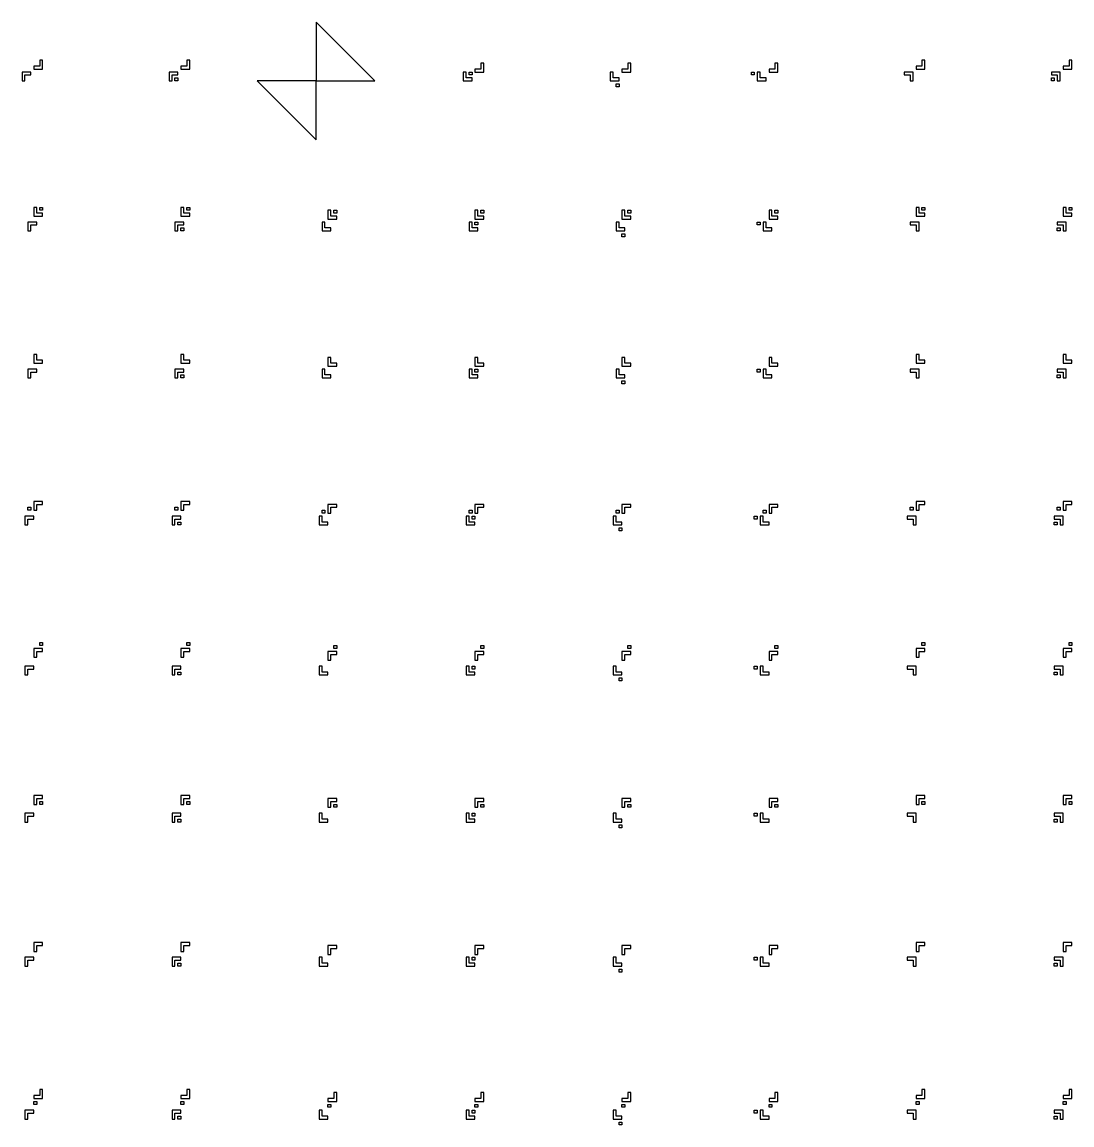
# Model space of a CAD drawing. Extents: x -1486 to 1662, y -1587 to 1493.
# Drawn here: x -646 to 68, y 743 to 1493 of the extents above; entities that cross this region are included whole.
import ezdxf

# ---------------------------------------------------------------- set-up
doc = ezdxf.new("R2010")
doc.units = 0
doc.header["$MEASUREMENT"] = 0
doc.layers.add('255', color=7, linetype='CONTINUOUS')

msp = doc.modelspace()

# ---------------------------------------------------------------- linework, layer by layer
at = {"layer": '255', "color": 7, "linetype": 'Continuous', "ltscale": 0.75, "flags": 128}
for points in [[(-445.7202, 1452.710775), (-445.7202, 1452.710775), (-405.7202, 1452.710775), (-405.7202, 1452.710775), (-405.7202, 1452.710775), (-445.7202, 1492.710775), (-445.7202, 1492.710775), (-445.7202, 1452.710775)], [(-633.7202, 1462.710775), (-637.7202, 1462.710775), (-637.7202, 1460.710775), (-631.7202, 1460.710775), (-631.7202, 1466.710775), (-633.7202, 1466.710775), (-633.7202, 1462.710775)], [(-533.7202, 1462.710775), (-537.7202, 1462.710775), (-537.7202, 1460.710775), (-531.7202, 1460.710775), (-531.7202, 1466.710775), (-533.7202, 1466.710775), (-533.7202, 1462.710775)], [(-333.7202, 1460.710775), (-337.7202, 1460.710775), (-337.7202, 1458.710775), (-331.7202, 1458.710775), (-331.7202, 1464.710775), (-333.7202, 1464.710775), (-333.7202, 1460.710775)], [(-233.7202, 1460.710775), (-237.7202, 1460.710775), (-237.7202, 1458.710775), (-231.7202, 1458.710775), (-231.7202, 1464.710775), (-233.7202, 1464.710775), (-233.7202, 1460.710775)], [(-133.7202, 1460.710775), (-137.7202, 1460.710775), (-137.7202, 1458.710775), (-131.7202, 1458.710775), (-131.7202, 1464.710775), (-133.7202, 1464.710775), (-133.7202, 1460.710775)], [(-33.7202, 1462.710775), (-37.7202, 1462.710775), (-37.7202, 1460.710775), (-31.7202, 1460.710775), (-31.7202, 1466.710775), (-33.7202, 1466.710775), (-33.7202, 1462.710775)], [(66.2798, 1462.710775), (62.2798, 1462.710775), (62.2798, 1460.710775), (68.2798, 1460.710775), (68.2798, 1466.710775), (66.2798, 1466.710775), (66.2798, 1462.710775)], [(-645.7202, 1458.710775), (-645.7202, 1452.710775), (-643.7202, 1452.710775), (-643.7202, 1456.710775), (-639.7202, 1456.710775), (-639.7202, 1458.710775), (-645.7202, 1458.710775)], [(-543.7202, 1456.710775), (-539.7202, 1456.710775), (-539.7202, 1458.710775), (-545.7202, 1458.710775), (-545.7202, 1452.710775), (-543.7202, 1452.710775), (-543.7202, 1456.710775)], [(-343.7202, 1454.710775), (-343.7202, 1458.710775), (-345.7202, 1458.710775), (-345.7202, 1452.710775), (-339.7202, 1452.710775), (-339.7202, 1454.710775), (-343.7202, 1454.710775)], [(-341.7202, 1458.710775), (-339.7202, 1458.710775), (-339.7202, 1456.710775), (-341.7202, 1456.710775), (-341.7202, 1458.710775)], [(-243.7202, 1454.710775), (-243.7202, 1458.710775), (-245.7202, 1458.710775), (-245.7202, 1452.710775), (-239.7202, 1452.710775), (-239.7202, 1454.710775), (-243.7202, 1454.710775)], [(-149.7202, 1458.710775), (-147.7202, 1458.710775), (-147.7202, 1456.710775), (-149.7202, 1456.710775), (-149.7202, 1458.710775)], [(-143.7202, 1454.710775), (-143.7202, 1458.710775), (-145.7202, 1458.710775), (-145.7202, 1452.710775), (-139.7202, 1452.710775), (-139.7202, 1454.710775), (-143.7202, 1454.710775)], [(-41.7202, 1456.710775), (-41.7202, 1452.710775), (-39.7202, 1452.710775), (-39.7202, 1458.710775), (-45.7202, 1458.710775), (-45.7202, 1456.710775), (-41.7202, 1456.710775)], [(60.2798, 1458.710775), (54.2798, 1458.710775), (54.2798, 1456.710775), (58.2798, 1456.710775), (58.2798, 1452.710775), (60.2798, 1452.710775), (60.2798, 1458.710775)], [(-541.7202, 1454.710775), (-539.7202, 1454.710775), (-539.7202, 1452.710775), (-541.7202, 1452.710775), (-541.7202, 1454.710775)], [(-241.7202, 1450.710775), (-239.7202, 1450.710775), (-239.7202, 1448.710775), (-241.7202, 1448.710775), (-241.7202, 1450.710775)], [(54.2798, 1454.710775), (56.2798, 1454.710775), (56.2798, 1452.710775), (54.2798, 1452.710775), (54.2798, 1454.710775)], [(-637.7202, 1360.710775), (-631.7202, 1360.710775), (-631.7202, 1362.710775), (-635.7202, 1362.710775), (-635.7202, 1366.710775), (-637.7202, 1366.710775), (-637.7202, 1360.710775)], [(-633.7202, 1366.710775), (-631.7202, 1366.710775), (-631.7202, 1364.710775), (-633.7202, 1364.710775), (-633.7202, 1366.710775)], [(-537.7202, 1360.710775), (-531.7202, 1360.710775), (-531.7202, 1362.710775), (-535.7202, 1362.710775), (-535.7202, 1366.710775), (-537.7202, 1366.710775), (-537.7202, 1360.710775)], [(-533.7202, 1366.710775), (-531.7202, 1366.710775), (-531.7202, 1364.710775), (-533.7202, 1364.710775), (-533.7202, 1366.710775)], [(-37.7202, 1360.710775), (-31.7202, 1360.710775), (-31.7202, 1362.710775), (-35.7202, 1362.710775), (-35.7202, 1366.710775), (-37.7202, 1366.710775), (-37.7202, 1360.710775)], [(-33.7202, 1366.710775), (-31.7202, 1366.710775), (-31.7202, 1364.710775), (-33.7202, 1364.710775), (-33.7202, 1366.710775)], [(62.2798, 1360.710775), (68.2798, 1360.710775), (68.2798, 1362.710775), (64.2798, 1362.710775), (64.2798, 1366.710775), (62.2798, 1366.710775), (62.2798, 1360.710775)], [(66.2798, 1366.710775), (68.2798, 1366.710775), (68.2798, 1364.710775), (66.2798, 1364.710775), (66.2798, 1366.710775)], [(-437.7202, 1358.710775), (-431.7202, 1358.710775), (-431.7202, 1360.710775), (-435.7202, 1360.710775), (-435.7202, 1364.710775), (-437.7202, 1364.710775), (-437.7202, 1358.710775)], [(-433.7202, 1364.710775), (-431.7202, 1364.710775), (-431.7202, 1362.710775), (-433.7202, 1362.710775), (-433.7202, 1364.710775)], [(-337.7202, 1358.710775), (-331.7202, 1358.710775), (-331.7202, 1360.710775), (-335.7202, 1360.710775), (-335.7202, 1364.710775), (-337.7202, 1364.710775), (-337.7202, 1358.710775)], [(-333.7202, 1364.710775), (-331.7202, 1364.710775), (-331.7202, 1362.710775), (-333.7202, 1362.710775), (-333.7202, 1364.710775)], [(-237.7202, 1358.710775), (-231.7202, 1358.710775), (-231.7202, 1360.710775), (-235.7202, 1360.710775), (-235.7202, 1364.710775), (-237.7202, 1364.710775), (-237.7202, 1358.710775)], [(-233.7202, 1364.710775), (-231.7202, 1364.710775), (-231.7202, 1362.710775), (-233.7202, 1362.710775), (-233.7202, 1364.710775)], [(-137.7202, 1358.710775), (-131.7202, 1358.710775), (-131.7202, 1360.710775), (-135.7202, 1360.710775), (-135.7202, 1364.710775), (-137.7202, 1364.710775), (-137.7202, 1358.710775)], [(-133.7202, 1364.710775), (-131.7202, 1364.710775), (-131.7202, 1362.710775), (-133.7202, 1362.710775), (-133.7202, 1364.710775)], [(-641.7202, 1356.710775), (-641.7202, 1350.710775), (-639.7202, 1350.710775), (-639.7202, 1354.710775), (-635.7202, 1354.710775), (-635.7202, 1356.710775), (-641.7202, 1356.710775)], [(-539.7202, 1354.710775), (-535.7202, 1354.710775), (-535.7202, 1356.710775), (-541.7202, 1356.710775), (-541.7202, 1350.710775), (-539.7202, 1350.710775), (-539.7202, 1354.710775)], [(-537.7202, 1352.710775), (-535.7202, 1352.710775), (-535.7202, 1350.710775), (-537.7202, 1350.710775), (-537.7202, 1352.710775)], [(-441.7202, 1350.710775), (-435.7202, 1350.710775), (-435.7202, 1352.710775), (-439.7202, 1352.710775), (-439.7202, 1356.710775), (-441.7202, 1356.710775), (-441.7202, 1350.710775)], [(-339.7202, 1352.710775), (-339.7202, 1356.710775), (-341.7202, 1356.710775), (-341.7202, 1350.710775), (-335.7202, 1350.710775), (-335.7202, 1352.710775), (-339.7202, 1352.710775)], [(-337.7202, 1356.710775), (-335.7202, 1356.710775), (-335.7202, 1354.710775), (-337.7202, 1354.710775), (-337.7202, 1356.710775)], [(-239.7202, 1352.710775), (-239.7202, 1356.710775), (-241.7202, 1356.710775), (-241.7202, 1350.710775), (-235.7202, 1350.710775), (-235.7202, 1352.710775), (-239.7202, 1352.710775)], [(-145.7202, 1356.710775), (-143.7202, 1356.710775), (-143.7202, 1354.710775), (-145.7202, 1354.710775), (-145.7202, 1356.710775)], [(-139.7202, 1352.710775), (-139.7202, 1356.710775), (-141.7202, 1356.710775), (-141.7202, 1350.710775), (-135.7202, 1350.710775), (-135.7202, 1352.710775), (-139.7202, 1352.710775)], [(-37.7202, 1354.710775), (-37.7202, 1350.710775), (-35.7202, 1350.710775), (-35.7202, 1356.710775), (-41.7202, 1356.710775), (-41.7202, 1354.710775), (-37.7202, 1354.710775)], [(64.2798, 1356.710775), (58.2798, 1356.710775), (58.2798, 1354.710775), (62.2798, 1354.710775), (62.2798, 1350.710775), (64.2798, 1350.710775), (64.2798, 1356.710775)], [(58.2798, 1352.710775), (60.2798, 1352.710775), (60.2798, 1350.710775), (58.2798, 1350.710775), (58.2798, 1352.710775)], [(-237.7202, 1348.710775), (-235.7202, 1348.710775), (-235.7202, 1346.710775), (-237.7202, 1346.710775), (-237.7202, 1348.710775)], [(-635.7202, 1262.710775), (-635.7202, 1266.710775), (-637.7202, 1266.710775), (-637.7202, 1260.710775), (-631.7202, 1260.710775), (-631.7202, 1262.710775), (-635.7202, 1262.710775)], [(-535.7202, 1262.710775), (-535.7202, 1266.710775), (-537.7202, 1266.710775), (-537.7202, 1260.710775), (-531.7202, 1260.710775), (-531.7202, 1262.710775), (-535.7202, 1262.710775)], [(-435.7202, 1260.710775), (-435.7202, 1264.710775), (-437.7202, 1264.710775), (-437.7202, 1258.710775), (-431.7202, 1258.710775), (-431.7202, 1260.710775), (-435.7202, 1260.710775)], [(-335.7202, 1260.710775), (-335.7202, 1264.710775), (-337.7202, 1264.710775), (-337.7202, 1258.710775), (-331.7202, 1258.710775), (-331.7202, 1260.710775), (-335.7202, 1260.710775)], [(-235.7202, 1260.710775), (-235.7202, 1264.710775), (-237.7202, 1264.710775), (-237.7202, 1258.710775), (-231.7202, 1258.710775), (-231.7202, 1260.710775), (-235.7202, 1260.710775)], [(-135.7202, 1260.710775), (-135.7202, 1264.710775), (-137.7202, 1264.710775), (-137.7202, 1258.710775), (-131.7202, 1258.710775), (-131.7202, 1260.710775), (-135.7202, 1260.710775)], [(-35.7202, 1262.710775), (-35.7202, 1266.710775), (-37.7202, 1266.710775), (-37.7202, 1260.710775), (-31.7202, 1260.710775), (-31.7202, 1262.710775), (-35.7202, 1262.710775)], [(64.2798, 1262.710775), (64.2798, 1266.710775), (62.2798, 1266.710775), (62.2798, 1260.710775), (68.2798, 1260.710775), (68.2798, 1262.710775), (64.2798, 1262.710775)], [(-641.7202, 1256.710775), (-641.7202, 1250.710775), (-639.7202, 1250.710775), (-639.7202, 1254.710775), (-635.7202, 1254.710775), (-635.7202, 1256.710775), (-641.7202, 1256.710775)], [(-539.7202, 1254.710775), (-535.7202, 1254.710775), (-535.7202, 1256.710775), (-541.7202, 1256.710775), (-541.7202, 1250.710775), (-539.7202, 1250.710775), (-539.7202, 1254.710775)], [(-537.7202, 1252.710775), (-535.7202, 1252.710775), (-535.7202, 1250.710775), (-537.7202, 1250.710775), (-537.7202, 1252.710775)], [(-441.7202, 1250.710775), (-435.7202, 1250.710775), (-435.7202, 1252.710775), (-439.7202, 1252.710775), (-439.7202, 1256.710775), (-441.7202, 1256.710775), (-441.7202, 1250.710775)], [(-339.7202, 1252.710775), (-339.7202, 1256.710775), (-341.7202, 1256.710775), (-341.7202, 1250.710775), (-335.7202, 1250.710775), (-335.7202, 1252.710775), (-339.7202, 1252.710775)], [(-337.7202, 1256.710775), (-335.7202, 1256.710775), (-335.7202, 1254.710775), (-337.7202, 1254.710775), (-337.7202, 1256.710775)], [(-239.7202, 1252.710775), (-239.7202, 1256.710775), (-241.7202, 1256.710775), (-241.7202, 1250.710775), (-235.7202, 1250.710775), (-235.7202, 1252.710775), (-239.7202, 1252.710775)], [(-145.7202, 1256.710775), (-143.7202, 1256.710775), (-143.7202, 1254.710775), (-145.7202, 1254.710775), (-145.7202, 1256.710775)], [(-139.7202, 1252.710775), (-139.7202, 1256.710775), (-141.7202, 1256.710775), (-141.7202, 1250.710775), (-135.7202, 1250.710775), (-135.7202, 1252.710775), (-139.7202, 1252.710775)], [(-37.7202, 1254.710775), (-37.7202, 1250.710775), (-35.7202, 1250.710775), (-35.7202, 1256.710775), (-41.7202, 1256.710775), (-41.7202, 1254.710775), (-37.7202, 1254.710775)], [(64.2798, 1256.710775), (58.2798, 1256.710775), (58.2798, 1254.710775), (62.2798, 1254.710775), (62.2798, 1250.710775), (64.2798, 1250.710775), (64.2798, 1256.710775)], [(58.2798, 1252.710775), (60.2798, 1252.710775), (60.2798, 1250.710775), (58.2798, 1250.710775), (58.2798, 1252.710775)], [(-237.7202, 1248.710775), (-235.7202, 1248.710775), (-235.7202, 1246.710775), (-237.7202, 1246.710775), (-237.7202, 1248.710775)], [(-641.7202, 1162.710775), (-639.7202, 1162.710775), (-639.7202, 1160.710775), (-641.7202, 1160.710775), (-641.7202, 1162.710775)], [(-635.7202, 1164.710775), (-631.7202, 1164.710775), (-631.7202, 1166.710775), (-637.7202, 1166.710775), (-637.7202, 1160.710775), (-635.7202, 1160.710775), (-635.7202, 1164.710775)], [(-541.7202, 1162.710775), (-539.7202, 1162.710775), (-539.7202, 1160.710775), (-541.7202, 1160.710775), (-541.7202, 1162.710775)], [(-535.7202, 1164.710775), (-531.7202, 1164.710775), (-531.7202, 1166.710775), (-537.7202, 1166.710775), (-537.7202, 1160.710775), (-535.7202, 1160.710775), (-535.7202, 1164.710775)], [(-435.7202, 1162.710775), (-431.7202, 1162.710775), (-431.7202, 1164.710775), (-437.7202, 1164.710775), (-437.7202, 1158.710775), (-435.7202, 1158.710775), (-435.7202, 1162.710775)], [(-335.7202, 1162.710775), (-331.7202, 1162.710775), (-331.7202, 1164.710775), (-337.7202, 1164.710775), (-337.7202, 1158.710775), (-335.7202, 1158.710775), (-335.7202, 1162.710775)], [(-235.7202, 1162.710775), (-231.7202, 1162.710775), (-231.7202, 1164.710775), (-237.7202, 1164.710775), (-237.7202, 1158.710775), (-235.7202, 1158.710775), (-235.7202, 1162.710775)], [(-135.7202, 1162.710775), (-131.7202, 1162.710775), (-131.7202, 1164.710775), (-137.7202, 1164.710775), (-137.7202, 1158.710775), (-135.7202, 1158.710775), (-135.7202, 1162.710775)], [(-41.7202, 1162.710775), (-39.7202, 1162.710775), (-39.7202, 1160.710775), (-41.7202, 1160.710775), (-41.7202, 1162.710775)], [(-35.7202, 1164.710775), (-31.7202, 1164.710775), (-31.7202, 1166.710775), (-37.7202, 1166.710775), (-37.7202, 1160.710775), (-35.7202, 1160.710775), (-35.7202, 1164.710775)], [(58.2798, 1162.710775), (60.2798, 1162.710775), (60.2798, 1160.710775), (58.2798, 1160.710775), (58.2798, 1162.710775)], [(64.2798, 1164.710775), (68.2798, 1164.710775), (68.2798, 1166.710775), (62.2798, 1166.710775), (62.2798, 1160.710775), (64.2798, 1160.710775), (64.2798, 1164.710775)], [(-643.7202, 1156.710775), (-643.7202, 1150.710775), (-641.7202, 1150.710775), (-641.7202, 1154.710775), (-637.7202, 1154.710775), (-637.7202, 1156.710775), (-643.7202, 1156.710775)], [(-541.7202, 1154.710775), (-537.7202, 1154.710775), (-537.7202, 1156.710775), (-543.7202, 1156.710775), (-543.7202, 1150.710775), (-541.7202, 1150.710775), (-541.7202, 1154.710775)], [(-443.7202, 1150.710775), (-437.7202, 1150.710775), (-437.7202, 1152.710775), (-441.7202, 1152.710775), (-441.7202, 1156.710775), (-443.7202, 1156.710775), (-443.7202, 1150.710775)], [(-441.7202, 1160.710775), (-439.7202, 1160.710775), (-439.7202, 1158.710775), (-441.7202, 1158.710775), (-441.7202, 1160.710775)], [(-341.7202, 1152.710775), (-341.7202, 1156.710775), (-343.7202, 1156.710775), (-343.7202, 1150.710775), (-337.7202, 1150.710775), (-337.7202, 1152.710775), (-341.7202, 1152.710775)], [(-341.7202, 1160.710775), (-339.7202, 1160.710775), (-339.7202, 1158.710775), (-341.7202, 1158.710775), (-341.7202, 1160.710775)], [(-339.7202, 1156.710775), (-337.7202, 1156.710775), (-337.7202, 1154.710775), (-339.7202, 1154.710775), (-339.7202, 1156.710775)], [(-241.7202, 1152.710775), (-241.7202, 1156.710775), (-243.7202, 1156.710775), (-243.7202, 1150.710775), (-237.7202, 1150.710775), (-237.7202, 1152.710775), (-241.7202, 1152.710775)], [(-241.7202, 1160.710775), (-239.7202, 1160.710775), (-239.7202, 1158.710775), (-241.7202, 1158.710775), (-241.7202, 1160.710775)], [(-147.7202, 1156.710775), (-145.7202, 1156.710775), (-145.7202, 1154.710775), (-147.7202, 1154.710775), (-147.7202, 1156.710775)], [(-141.7202, 1152.710775), (-141.7202, 1156.710775), (-143.7202, 1156.710775), (-143.7202, 1150.710775), (-137.7202, 1150.710775), (-137.7202, 1152.710775), (-141.7202, 1152.710775)], [(-141.7202, 1160.710775), (-139.7202, 1160.710775), (-139.7202, 1158.710775), (-141.7202, 1158.710775), (-141.7202, 1160.710775)], [(-39.7202, 1154.710775), (-39.7202, 1150.710775), (-37.7202, 1150.710775), (-37.7202, 1156.710775), (-43.7202, 1156.710775), (-43.7202, 1154.710775), (-39.7202, 1154.710775)], [(62.2798, 1156.710775), (56.2798, 1156.710775), (56.2798, 1154.710775), (60.2798, 1154.710775), (60.2798, 1150.710775), (62.2798, 1150.710775), (62.2798, 1156.710775)], [(-539.7202, 1152.710775), (-537.7202, 1152.710775), (-537.7202, 1150.710775), (-539.7202, 1150.710775), (-539.7202, 1152.710775)], [(-239.7202, 1148.710775), (-237.7202, 1148.710775), (-237.7202, 1146.710775), (-239.7202, 1146.710775), (-239.7202, 1148.710775)], [(56.2798, 1152.710775), (58.2798, 1152.710775), (58.2798, 1150.710775), (56.2798, 1150.710775), (56.2798, 1152.710775)], [(-637.7202, 1066.710775), (-637.7202, 1060.710775), (-635.7202, 1060.710775), (-635.7202, 1064.710775), (-631.7202, 1064.710775), (-631.7202, 1066.710775), (-637.7202, 1066.710775)], [(-633.7202, 1070.710775), (-631.7202, 1070.710775), (-631.7202, 1068.710775), (-633.7202, 1068.710775), (-633.7202, 1070.710775)], [(-537.7202, 1066.710775), (-537.7202, 1060.710775), (-535.7202, 1060.710775), (-535.7202, 1064.710775), (-531.7202, 1064.710775), (-531.7202, 1066.710775), (-537.7202, 1066.710775)], [(-533.7202, 1070.710775), (-531.7202, 1070.710775), (-531.7202, 1068.710775), (-533.7202, 1068.710775), (-533.7202, 1070.710775)], [(-433.7202, 1068.710775), (-431.7202, 1068.710775), (-431.7202, 1066.710775), (-433.7202, 1066.710775), (-433.7202, 1068.710775)], [(-333.7202, 1068.710775), (-331.7202, 1068.710775), (-331.7202, 1066.710775), (-333.7202, 1066.710775), (-333.7202, 1068.710775)], [(-233.7202, 1068.710775), (-231.7202, 1068.710775), (-231.7202, 1066.710775), (-233.7202, 1066.710775), (-233.7202, 1068.710775)], [(-133.7202, 1068.710775), (-131.7202, 1068.710775), (-131.7202, 1066.710775), (-133.7202, 1066.710775), (-133.7202, 1068.710775)], [(-37.7202, 1066.710775), (-37.7202, 1060.710775), (-35.7202, 1060.710775), (-35.7202, 1064.710775), (-31.7202, 1064.710775), (-31.7202, 1066.710775), (-37.7202, 1066.710775)], [(-33.7202, 1070.710775), (-31.7202, 1070.710775), (-31.7202, 1068.710775), (-33.7202, 1068.710775), (-33.7202, 1070.710775)], [(62.2798, 1066.710775), (62.2798, 1060.710775), (64.2798, 1060.710775), (64.2798, 1064.710775), (68.2798, 1064.710775), (68.2798, 1066.710775), (62.2798, 1066.710775)], [(66.2798, 1070.710775), (68.2798, 1070.710775), (68.2798, 1068.710775), (66.2798, 1068.710775), (66.2798, 1070.710775)], [(-437.7202, 1064.710775), (-437.7202, 1058.710775), (-435.7202, 1058.710775), (-435.7202, 1062.710775), (-431.7202, 1062.710775), (-431.7202, 1064.710775), (-437.7202, 1064.710775)], [(-337.7202, 1064.710775), (-337.7202, 1058.710775), (-335.7202, 1058.710775), (-335.7202, 1062.710775), (-331.7202, 1062.710775), (-331.7202, 1064.710775), (-337.7202, 1064.710775)], [(-237.7202, 1064.710775), (-237.7202, 1058.710775), (-235.7202, 1058.710775), (-235.7202, 1062.710775), (-231.7202, 1062.710775), (-231.7202, 1064.710775), (-237.7202, 1064.710775)], [(-137.7202, 1064.710775), (-137.7202, 1058.710775), (-135.7202, 1058.710775), (-135.7202, 1062.710775), (-131.7202, 1062.710775), (-131.7202, 1064.710775), (-137.7202, 1064.710775)], [(-643.7202, 1054.710775), (-643.7202, 1048.710775), (-641.7202, 1048.710775), (-641.7202, 1052.710775), (-637.7202, 1052.710775), (-637.7202, 1054.710775), (-643.7202, 1054.710775)], [(-541.7202, 1052.710775), (-537.7202, 1052.710775), (-537.7202, 1054.710775), (-543.7202, 1054.710775), (-543.7202, 1048.710775), (-541.7202, 1048.710775), (-541.7202, 1052.710775)], [(-539.7202, 1050.710775), (-537.7202, 1050.710775), (-537.7202, 1048.710775), (-539.7202, 1048.710775), (-539.7202, 1050.710775)], [(-443.7202, 1048.710775), (-437.7202, 1048.710775), (-437.7202, 1050.710775), (-441.7202, 1050.710775), (-441.7202, 1054.710775), (-443.7202, 1054.710775), (-443.7202, 1048.710775)], [(-341.7202, 1050.710775), (-341.7202, 1054.710775), (-343.7202, 1054.710775), (-343.7202, 1048.710775), (-337.7202, 1048.710775), (-337.7202, 1050.710775), (-341.7202, 1050.710775)], [(-339.7202, 1054.710775), (-337.7202, 1054.710775), (-337.7202, 1052.710775), (-339.7202, 1052.710775), (-339.7202, 1054.710775)], [(-241.7202, 1050.710775), (-241.7202, 1054.710775), (-243.7202, 1054.710775), (-243.7202, 1048.710775), (-237.7202, 1048.710775), (-237.7202, 1050.710775), (-241.7202, 1050.710775)], [(-147.7202, 1054.710775), (-145.7202, 1054.710775), (-145.7202, 1052.710775), (-147.7202, 1052.710775), (-147.7202, 1054.710775)], [(-141.7202, 1050.710775), (-141.7202, 1054.710775), (-143.7202, 1054.710775), (-143.7202, 1048.710775), (-137.7202, 1048.710775), (-137.7202, 1050.710775), (-141.7202, 1050.710775)], [(-39.7202, 1052.710775), (-39.7202, 1048.710775), (-37.7202, 1048.710775), (-37.7202, 1054.710775), (-43.7202, 1054.710775), (-43.7202, 1052.710775), (-39.7202, 1052.710775)], [(62.2798, 1054.710775), (56.2798, 1054.710775), (56.2798, 1052.710775), (60.2798, 1052.710775), (60.2798, 1048.710775), (62.2798, 1048.710775), (62.2798, 1054.710775)], [(56.2798, 1050.710775), (58.2798, 1050.710775), (58.2798, 1048.710775), (56.2798, 1048.710775), (56.2798, 1050.710775)], [(-239.7202, 1046.710775), (-237.7202, 1046.710775), (-237.7202, 1044.710775), (-239.7202, 1044.710775), (-239.7202, 1046.710775)], [(-635.7202, 964.710775), (-631.7202, 964.710775), (-631.7202, 966.710775), (-637.7202, 966.710775), (-637.7202, 960.710775), (-635.7202, 960.710775), (-635.7202, 964.710775)], [(-633.7202, 962.710775), (-631.7202, 962.710775), (-631.7202, 960.710775), (-633.7202, 960.710775), (-633.7202, 962.710775)], [(-535.7202, 964.710775), (-531.7202, 964.710775), (-531.7202, 966.710775), (-537.7202, 966.710775), (-537.7202, 960.710775), (-535.7202, 960.710775), (-535.7202, 964.710775)], [(-533.7202, 962.710775), (-531.7202, 962.710775), (-531.7202, 960.710775), (-533.7202, 960.710775), (-533.7202, 962.710775)], [(-435.7202, 962.710775), (-431.7202, 962.710775), (-431.7202, 964.710775), (-437.7202, 964.710775), (-437.7202, 958.710775), (-435.7202, 958.710775), (-435.7202, 962.710775)], [(-433.7202, 960.710775), (-431.7202, 960.710775), (-431.7202, 958.710775), (-433.7202, 958.710775), (-433.7202, 960.710775)], [(-335.7202, 962.710775), (-331.7202, 962.710775), (-331.7202, 964.710775), (-337.7202, 964.710775), (-337.7202, 958.710775), (-335.7202, 958.710775), (-335.7202, 962.710775)], [(-333.7202, 960.710775), (-331.7202, 960.710775), (-331.7202, 958.710775), (-333.7202, 958.710775), (-333.7202, 960.710775)], [(-235.7202, 962.710775), (-231.7202, 962.710775), (-231.7202, 964.710775), (-237.7202, 964.710775), (-237.7202, 958.710775), (-235.7202, 958.710775), (-235.7202, 962.710775)], [(-233.7202, 960.710775), (-231.7202, 960.710775), (-231.7202, 958.710775), (-233.7202, 958.710775), (-233.7202, 960.710775)], [(-135.7202, 962.710775), (-131.7202, 962.710775), (-131.7202, 964.710775), (-137.7202, 964.710775), (-137.7202, 958.710775), (-135.7202, 958.710775), (-135.7202, 962.710775)], [(-133.7202, 960.710775), (-131.7202, 960.710775), (-131.7202, 958.710775), (-133.7202, 958.710775), (-133.7202, 960.710775)], [(-35.7202, 964.710775), (-31.7202, 964.710775), (-31.7202, 966.710775), (-37.7202, 966.710775), (-37.7202, 960.710775), (-35.7202, 960.710775), (-35.7202, 964.710775)], [(-33.7202, 962.710775), (-31.7202, 962.710775), (-31.7202, 960.710775), (-33.7202, 960.710775), (-33.7202, 962.710775)], [(64.2798, 964.710775), (68.2798, 964.710775), (68.2798, 966.710775), (62.2798, 966.710775), (62.2798, 960.710775), (64.2798, 960.710775), (64.2798, 964.710775)], [(66.2798, 962.710775), (68.2798, 962.710775), (68.2798, 960.710775), (66.2798, 960.710775), (66.2798, 962.710775)], [(-643.7202, 954.710775), (-643.7202, 948.710775), (-641.7202, 948.710775), (-641.7202, 952.710775), (-637.7202, 952.710775), (-637.7202, 954.710775), (-643.7202, 954.710775)], [(-541.7202, 952.710775), (-537.7202, 952.710775), (-537.7202, 954.710775), (-543.7202, 954.710775), (-543.7202, 948.710775), (-541.7202, 948.710775), (-541.7202, 952.710775)], [(-443.7202, 948.710775), (-437.7202, 948.710775), (-437.7202, 950.710775), (-441.7202, 950.710775), (-441.7202, 954.710775), (-443.7202, 954.710775), (-443.7202, 948.710775)], [(-341.7202, 950.710775), (-341.7202, 954.710775), (-343.7202, 954.710775), (-343.7202, 948.710775), (-337.7202, 948.710775), (-337.7202, 950.710775), (-341.7202, 950.710775)], [(-339.7202, 954.710775), (-337.7202, 954.710775), (-337.7202, 952.710775), (-339.7202, 952.710775), (-339.7202, 954.710775)], [(-241.7202, 950.710775), (-241.7202, 954.710775), (-243.7202, 954.710775), (-243.7202, 948.710775), (-237.7202, 948.710775), (-237.7202, 950.710775), (-241.7202, 950.710775)], [(-147.7202, 954.710775), (-145.7202, 954.710775), (-145.7202, 952.710775), (-147.7202, 952.710775), (-147.7202, 954.710775)], [(-141.7202, 950.710775), (-141.7202, 954.710775), (-143.7202, 954.710775), (-143.7202, 948.710775), (-137.7202, 948.710775), (-137.7202, 950.710775), (-141.7202, 950.710775)], [(-39.7202, 952.710775), (-39.7202, 948.710775), (-37.7202, 948.710775), (-37.7202, 954.710775), (-43.7202, 954.710775), (-43.7202, 952.710775), (-39.7202, 952.710775)], [(62.2798, 954.710775), (56.2798, 954.710775), (56.2798, 952.710775), (60.2798, 952.710775), (60.2798, 948.710775), (62.2798, 948.710775), (62.2798, 954.710775)], [(-539.7202, 950.710775), (-537.7202, 950.710775), (-537.7202, 948.710775), (-539.7202, 948.710775), (-539.7202, 950.710775)], [(-239.7202, 946.710775), (-237.7202, 946.710775), (-237.7202, 944.710775), (-239.7202, 944.710775), (-239.7202, 946.710775)], [(56.2798, 950.710775), (58.2798, 950.710775), (58.2798, 948.710775), (56.2798, 948.710775), (56.2798, 950.710775)], [(-637.7202, 866.710775), (-637.7202, 860.710775), (-635.7202, 860.710775), (-635.7202, 864.710775), (-631.7202, 864.710775), (-631.7202, 866.710775), (-637.7202, 866.710775)], [(-537.7202, 866.710775), (-537.7202, 860.710775), (-535.7202, 860.710775), (-535.7202, 864.710775), (-531.7202, 864.710775), (-531.7202, 866.710775), (-537.7202, 866.710775)], [(-437.7202, 864.710775), (-437.7202, 858.710775), (-435.7202, 858.710775), (-435.7202, 862.710775), (-431.7202, 862.710775), (-431.7202, 864.710775), (-437.7202, 864.710775)], [(-337.7202, 864.710775), (-337.7202, 858.710775), (-335.7202, 858.710775), (-335.7202, 862.710775), (-331.7202, 862.710775), (-331.7202, 864.710775), (-337.7202, 864.710775)], [(-237.7202, 864.710775), (-237.7202, 858.710775), (-235.7202, 858.710775), (-235.7202, 862.710775), (-231.7202, 862.710775), (-231.7202, 864.710775), (-237.7202, 864.710775)], [(-137.7202, 864.710775), (-137.7202, 858.710775), (-135.7202, 858.710775), (-135.7202, 862.710775), (-131.7202, 862.710775), (-131.7202, 864.710775), (-137.7202, 864.710775)], [(-37.7202, 866.710775), (-37.7202, 860.710775), (-35.7202, 860.710775), (-35.7202, 864.710775), (-31.7202, 864.710775), (-31.7202, 866.710775), (-37.7202, 866.710775)], [(62.2798, 866.710775), (62.2798, 860.710775), (64.2798, 860.710775), (64.2798, 864.710775), (68.2798, 864.710775), (68.2798, 866.710775), (62.2798, 866.710775)], [(-643.7202, 856.710775), (-643.7202, 850.710775), (-641.7202, 850.710775), (-641.7202, 854.710775), (-637.7202, 854.710775), (-637.7202, 856.710775), (-643.7202, 856.710775)], [(-541.7202, 854.710775), (-537.7202, 854.710775), (-537.7202, 856.710775), (-543.7202, 856.710775), (-543.7202, 850.710775), (-541.7202, 850.710775), (-541.7202, 854.710775)], [(-443.7202, 850.710775), (-437.7202, 850.710775), (-437.7202, 852.710775), (-441.7202, 852.710775), (-441.7202, 856.710775), (-443.7202, 856.710775), (-443.7202, 850.710775)], [(-341.7202, 852.710775), (-341.7202, 856.710775), (-343.7202, 856.710775), (-343.7202, 850.710775), (-337.7202, 850.710775), (-337.7202, 852.710775), (-341.7202, 852.710775)], [(-339.7202, 856.710775), (-337.7202, 856.710775), (-337.7202, 854.710775), (-339.7202, 854.710775), (-339.7202, 856.710775)], [(-241.7202, 852.710775), (-241.7202, 856.710775), (-243.7202, 856.710775), (-243.7202, 850.710775), (-237.7202, 850.710775), (-237.7202, 852.710775), (-241.7202, 852.710775)], [(-147.7202, 856.710775), (-145.7202, 856.710775), (-145.7202, 854.710775), (-147.7202, 854.710775), (-147.7202, 856.710775)], [(-141.7202, 852.710775), (-141.7202, 856.710775), (-143.7202, 856.710775), (-143.7202, 850.710775), (-137.7202, 850.710775), (-137.7202, 852.710775), (-141.7202, 852.710775)], [(-39.7202, 854.710775), (-39.7202, 850.710775), (-37.7202, 850.710775), (-37.7202, 856.710775), (-43.7202, 856.710775), (-43.7202, 854.710775), (-39.7202, 854.710775)], [(62.2798, 856.710775), (56.2798, 856.710775), (56.2798, 854.710775), (60.2798, 854.710775), (60.2798, 850.710775), (62.2798, 850.710775), (62.2798, 856.710775)], [(-539.7202, 852.710775), (-537.7202, 852.710775), (-537.7202, 850.710775), (-539.7202, 850.710775), (-539.7202, 852.710775)], [(-239.7202, 848.710775), (-237.7202, 848.710775), (-237.7202, 846.710775), (-239.7202, 846.710775), (-239.7202, 848.710775)], [(56.2798, 852.710775), (58.2798, 852.710775), (58.2798, 850.710775), (56.2798, 850.710775), (56.2798, 852.710775)], [(-631.7202, 760.710775), (-631.7202, 766.710775), (-633.7202, 766.710775), (-633.7202, 762.710775), (-637.7202, 762.710775), (-637.7202, 760.710775), (-631.7202, 760.710775)], [(-531.7202, 760.710775), (-531.7202, 766.710775), (-533.7202, 766.710775), (-533.7202, 762.710775), (-537.7202, 762.710775), (-537.7202, 760.710775), (-531.7202, 760.710775)], [(-31.7202, 760.710775), (-31.7202, 766.710775), (-33.7202, 766.710775), (-33.7202, 762.710775), (-37.7202, 762.710775), (-37.7202, 760.710775), (-31.7202, 760.710775)], [(68.2798, 760.710775), (68.2798, 766.710775), (66.2798, 766.710775), (66.2798, 762.710775), (62.2798, 762.710775), (62.2798, 760.710775), (68.2798, 760.710775)], [(-637.7202, 758.710775), (-635.7202, 758.710775), (-635.7202, 756.710775), (-637.7202, 756.710775), (-637.7202, 758.710775)], [(-537.7202, 758.710775), (-535.7202, 758.710775), (-535.7202, 756.710775), (-537.7202, 756.710775), (-537.7202, 758.710775)], [(-431.7202, 758.710775), (-431.7202, 764.710775), (-433.7202, 764.710775), (-433.7202, 760.710775), (-437.7202, 760.710775), (-437.7202, 758.710775), (-431.7202, 758.710775)], [(-331.7202, 758.710775), (-331.7202, 764.710775), (-333.7202, 764.710775), (-333.7202, 760.710775), (-337.7202, 760.710775), (-337.7202, 758.710775), (-331.7202, 758.710775)], [(-231.7202, 758.710775), (-231.7202, 764.710775), (-233.7202, 764.710775), (-233.7202, 760.710775), (-237.7202, 760.710775), (-237.7202, 758.710775), (-231.7202, 758.710775)], [(-131.7202, 758.710775), (-131.7202, 764.710775), (-133.7202, 764.710775), (-133.7202, 760.710775), (-137.7202, 760.710775), (-137.7202, 758.710775), (-131.7202, 758.710775)], [(-37.7202, 758.710775), (-35.7202, 758.710775), (-35.7202, 756.710775), (-37.7202, 756.710775), (-37.7202, 758.710775)], [(62.2798, 758.710775), (64.2798, 758.710775), (64.2798, 756.710775), (62.2798, 756.710775), (62.2798, 758.710775)], [(-643.7202, 752.710775), (-643.7202, 746.710775), (-641.7202, 746.710775), (-641.7202, 750.710775), (-637.7202, 750.710775), (-637.7202, 752.710775), (-643.7202, 752.710775)], [(-541.7202, 750.710775), (-537.7202, 750.710775), (-537.7202, 752.710775), (-543.7202, 752.710775), (-543.7202, 746.710775), (-541.7202, 746.710775), (-541.7202, 750.710775)], [(-443.7202, 746.710775), (-437.7202, 746.710775), (-437.7202, 748.710775), (-441.7202, 748.710775), (-441.7202, 752.710775), (-443.7202, 752.710775), (-443.7202, 746.710775)], [(-437.7202, 756.710775), (-435.7202, 756.710775), (-435.7202, 754.710775), (-437.7202, 754.710775), (-437.7202, 756.710775)], [(-341.7202, 748.710775), (-341.7202, 752.710775), (-343.7202, 752.710775), (-343.7202, 746.710775), (-337.7202, 746.710775), (-337.7202, 748.710775), (-341.7202, 748.710775)], [(-339.7202, 752.710775), (-337.7202, 752.710775), (-337.7202, 750.710775), (-339.7202, 750.710775), (-339.7202, 752.710775)], [(-337.7202, 756.710775), (-335.7202, 756.710775), (-335.7202, 754.710775), (-337.7202, 754.710775), (-337.7202, 756.710775)], [(-241.7202, 748.710775), (-241.7202, 752.710775), (-243.7202, 752.710775), (-243.7202, 746.710775), (-237.7202, 746.710775), (-237.7202, 748.710775), (-241.7202, 748.710775)], [(-237.7202, 756.710775), (-235.7202, 756.710775), (-235.7202, 754.710775), (-237.7202, 754.710775), (-237.7202, 756.710775)], [(-147.7202, 752.710775), (-145.7202, 752.710775), (-145.7202, 750.710775), (-147.7202, 750.710775), (-147.7202, 752.710775)], [(-141.7202, 748.710775), (-141.7202, 752.710775), (-143.7202, 752.710775), (-143.7202, 746.710775), (-137.7202, 746.710775), (-137.7202, 748.710775), (-141.7202, 748.710775)], [(-137.7202, 756.710775), (-135.7202, 756.710775), (-135.7202, 754.710775), (-137.7202, 754.710775), (-137.7202, 756.710775)], [(-39.7202, 750.710775), (-39.7202, 746.710775), (-37.7202, 746.710775), (-37.7202, 752.710775), (-43.7202, 752.710775), (-43.7202, 750.710775), (-39.7202, 750.710775)], [(62.2798, 752.710775), (56.2798, 752.710775), (56.2798, 750.710775), (60.2798, 750.710775), (60.2798, 746.710775), (62.2798, 746.710775), (62.2798, 752.710775)], [(-539.7202, 748.710775), (-537.7202, 748.710775), (-537.7202, 746.710775), (-539.7202, 746.710775), (-539.7202, 748.710775)], [(-239.7202, 744.710775), (-237.7202, 744.710775), (-237.7202, 742.710775), (-239.7202, 742.710775), (-239.7202, 744.710775)], [(56.2798, 748.710775), (58.2798, 748.710775), (58.2798, 746.710775), (56.2798, 746.710775), (56.2798, 748.710775)]]:
    msp.add_lwpolyline(points, close=True, dxfattribs=at)
at = {"layer": '255', "color": 7, "linetype": 'Continuous', "ltscale": 2, "flags": 128}
msp.add_lwpolyline([(-445.7202, 1452.710775), (-485.7202, 1452.710775), (-485.7202, 1452.710775), (-445.7202, 1412.710775), (-445.7202, 1412.710775), (-445.7202, 1412.710775), (-445.7202, 1452.710775)], close=True, dxfattribs=at)

doc.saveas('drawing.dxf')
